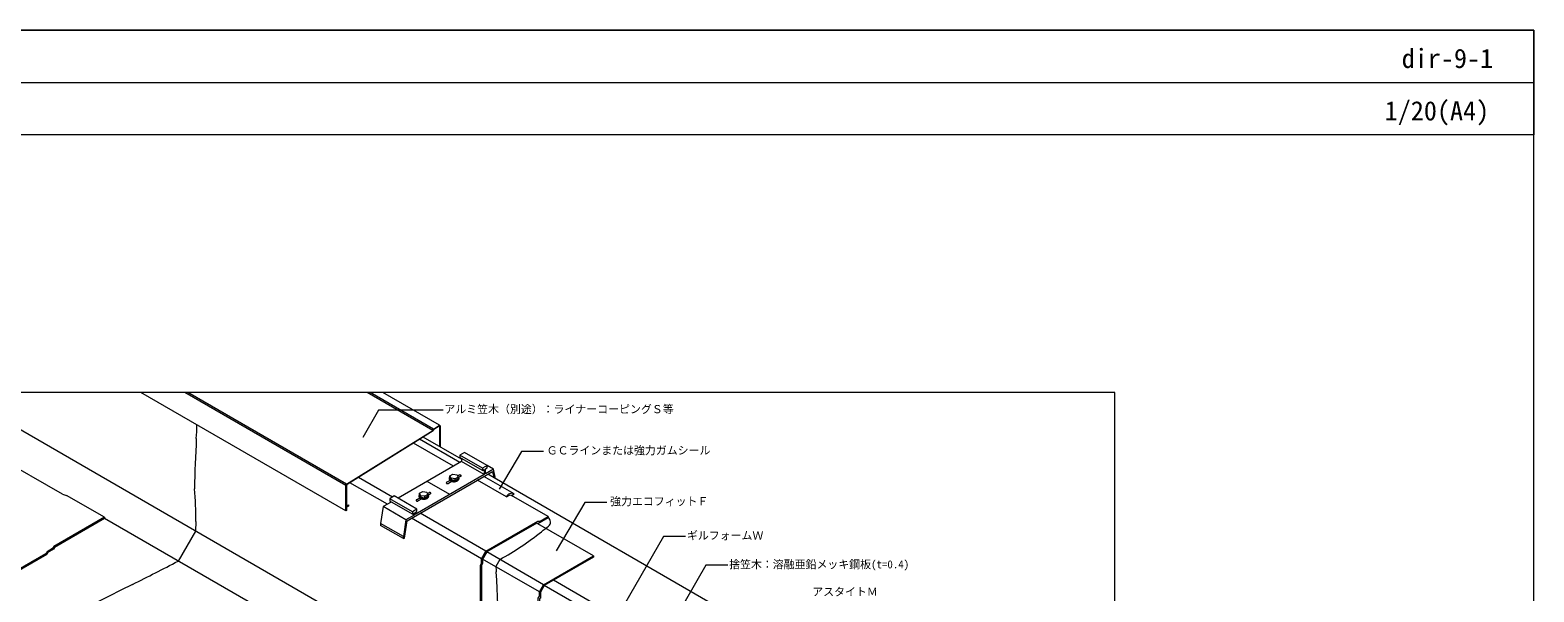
# Model space of a CAD drawing. Units: millimetres, scale not verified. Extents: x -2760 to 2760, y -1910 to 1910.
# Drawn here: x -685 to 2760, y 623 to 1910 of the extents above; entities that cross this region are included whole.
import ezdxf
from ezdxf.enums import TextEntityAlignment as Align

# ---------------------------------------------------------------- set-up
doc = ezdxf.new("R2010")
doc.units = ezdxf.units.MM
doc.header["$LTSCALE"] = 7
for name, color, linetype, lineweight in [('0-0_0', 7, 'Continuous', 18), ('0-3_BOUSUI', 1, 'Continuous', 18), ('0-4_MOJI', 7, 'Continuous', 18), ('0-5_KASAGI', 150, 'Continuous', 18), ('0-6_dannnetu', 6, 'Continuous', 18), ('0-7_KANAMONO', 5, 'Continuous', 18), ('0-A_WAKU', 7, 'Continuous', 18)]:
    doc.layers.add(name, color=color, linetype=linetype, lineweight=lineweight)
doc.styles.add('ＭＳ ゴシック', font='')
doc.styles.get('ＭＳ ゴシック').set_extended_font_data('MS Gothic')

msp = doc.modelspace()

# ---------------------------------------------------------------- linework, layer by layer
at = {"layer": '0-0_0'}
msp.add_line((-2759.933, 1790.118), (2760.067, 1790.118), dxfattribs=at)
msp.add_lwpolyline([(-1799.933, -1319.882), (1800.067, -1319.882), (1800.067, 1080.118), (-1799.933, 1080.118)], close=True, dxfattribs=at)
at = {"layer": '0-3_BOUSUI'}
for p, q in [((-610.59, 846.997), (-1014.368, 1080.118)), ((349.516, 384.557), (-855.231, 1080.118)), ((299.742, 919.858), (207.82, 972.929)), ((285.019, 911.358), (193.658, 964.105)), ((133.803, 824.053), (48.195, 873.478)), ((145.356, 840.598), (67.535, 885.528)), ((406.676, 841.119), (340.445, 879.358)), ((423.996, 848.119), (355.167, 887.858)), ((-610.59, 846.997), (-600.894, 844.399)), ((-514.291, 794.399), (-600.894, 844.399)), ((501.938, 796.119), (417.934, 844.619)), ((-514.291, 794.399), (-514.291, 791.399)), ((359.569, 716.922), (209.333, 803.661)), ((349.516, 699.511), (189.228, 792.053)), ((605.861, 706.119), (478.556, 779.619)), ((-345.38, 693.878), (-345.38, 693.878)), ((482.018, 623.815), (352.114, 698.815)), ((491.374, 640.02), (361.471, 715.02)), ((391.58, 697.637), (382.223, 681.431))]:
    msp.add_line(p, q, dxfattribs=at)
for points in [[(406.676, 841.119), (415.336, 846.119), (417.934, 844.619), (423.996, 848.119)], [(-514.291, 794.399), (-630.298, 727.422), (-632.896, 722.922), (-645.717, 715.52), (-648.315, 711.02), (-1799.933, 46.133)], [(346.918, 576.618), (346.918, 684.815), (349.516, 689.315), (349.516, 699.511), (359.569, 716.922), (478.556, 785.619), (483.752, 785.619), (501.938, 796.119), (501.938, 793.119), (478.556, 779.619), (475.958, 781.119), (361.471, 715.02), (352.114, 698.815), (352.114, 688.618), (349.516, 684.118), (349.516, 581.118)], [(-514.291, 791.399), (-628.396, 725.52), (-630.995, 721.02), (-643.815, 713.618), (-646.413, 709.118), (-1799.933, 43.133)], [(178.529, 388.399), (178.529, 391.399), (-514.291, 791.399)], [(-305.183, 784.657), (-305.596, 762.786), (-345.38, 693.878)]]:
    msp.add_lwpolyline(points, dxfattribs=at)
msp.add_lwpolyline([(479.42, 506.118), (479.42, 609.118), (482.018, 613.618), (482.018, 623.815), (491.374, 640.02), (605.861, 706.119), (605.861, 703.119), (493.276, 638.118), (484.616, 623.118), (484.616, 609.118), (482.018, 607.618), (482.018, 507.618)], close=True, dxfattribs=at)
for centre, radius, start, end in [((-1028.092, 1022.571), 725.949, 356.20184, 358.68926), ((3630.328, 767.678), 3939.497, 176.99086, 178.66057), ((-909.211, 798.875), 604.195, 358.65157, 5.784), ((418.508, 836.771), 12.606, 64.18927, 159.82245), ((496.274, 783.24), 11.388, 308.13181, 60.17486), ((60.929, 1295.213), 682.955, 298.95666, 308.58173), ((195.911, 1148.251), 484.091, 306.94011, 309.41957), ((-14753.022, 28723.8), 31515.975, 296.99086, 297.20359), ((1311.699, 758.292), 932.648, 184.72718, 185.46142), ((-2019.455, 521.184), 2407.315, 356.30658, 3.5329), ((2114.707, -4570.252), 5807.595, 116.20184, 125.73327)]:
    msp.add_arc(centre, radius, start, end, dxfattribs=at)
at = {"layer": '0-4_MOJI'}
for points in [[(261.559, 1039.681), (113.628, 1039.681), (77.585, 977.252)], [(491.725, 945.29), (441.287, 945.29), (389.618, 858.845)], [(636.828, 828.45), (586.39, 828.45), (520.688, 717.7)], [(817.083, 750.411), (766.645, 750.411), (599.127, 460.26)], [(913.713, 684.37), (863.275, 684.37), (795.289, 566.613)]]:
    msp.add_lwpolyline(points, dxfattribs=at)
at = {"layer": '0-5_KASAGI'}
for p, q in [((38.635, 809.107), (-430.77, 1080.118)), ((38.635, 867.107), (-330.311, 1080.118)), ((40.448, 870.247), (-323.06, 1080.118)), ((237.821, 993.218), (87.306, 1080.118)), ((239.634, 996.358), (94.556, 1080.118)), ((253.483, 1005.065), (123.486, 1080.118)), ((253.756, 956.408), (253.756, 1002.079)), ((351.963, 906.708), (300.002, 936.708)), ((351.963, 901.308), (300.002, 931.308)), ((362.355, 913.093), (310.394, 943.093)), ((355.86, 892.258), (303.899, 922.258)), ((377.078, 904.508), (362.355, 913.008)), ((276.792, 846.608), (224.831, 876.608)), ((269.673, 874.461), (277.271, 878.848)), ((281.871, 876.503), (274.003, 871.961)), ((275.555, 883.858), (275.555, 882.258)), ((277.114, 885.322), (277.114, 889.322)), ((279.65, 883.858), (279.65, 879.858)), ((289.114, 878.394), (289.114, 882.394)), ((294.837, 888.99), (297.818, 890.711)), ((296.042, 882.394), (296.042, 886.394)), ((302.149, 888.211), (297.274, 885.396)), ((297.601, 883.858), (297.601, 882.258)), ((191.229, 806.77), (139.267, 836.77)), ((191.229, 801.408), (139.267, 831.408)), ((201.621, 813.304), (149.66, 843.304)), ((200.391, 834.461), (207.989, 838.848)), ((212.589, 836.503), (204.721, 831.961)), ((206.273, 843.858), (206.273, 842.258)), ((207.832, 845.322), (207.832, 849.322)), ((210.368, 843.858), (210.368, 839.858)), ((219.832, 838.394), (219.832, 842.394)), ((225.555, 848.99), (228.536, 850.711)), ((226.76, 842.394), (226.76, 846.394)), ((232.867, 848.211), (227.992, 845.396)), ((228.319, 843.858), (228.319, 842.258)), ((176.506, 788.708), (124.545, 818.708)), ((195.126, 799.458), (191.489, 801.558)), ((170.444, 750.208), (118.483, 780.208)), ((118.483, 780.207), (118.483, 775.529)), ((170.444, 745.529), (118.483, 775.529)), ((170.444, 745.744), (170.444, 750.208))]:
    msp.add_line(p, q, dxfattribs=at)
for points in [[(253.756, 1002.079), (252.395, 1002.864), (240.244, 995.153), (238.42, 991.994), (41.56, 869.344), (40.021, 866.679), (40.021, 824.907), (40.54, 825.207), (40.54, 820.529), (44.87, 823.029), (44.87, 819.707), (40.54, 817.207), (40.54, 810.207), (38.635, 809.107), (38.635, 867.107), (40.448, 870.247), (237.821, 993.218), (239.634, 996.358), (253.483, 1005.065), (255.141, 1004.107), (255.141, 955.608)], [(310.394, 943.093), (300.002, 936.708), (300.002, 931.308)], [(303.899, 929.058), (303.899, 922.258), (158.403, 838.256)], [(381.256, 882.795), (377.078, 904.508), (358.458, 893.758), (358.458, 905.058), (362.355, 907.308), (362.355, 913.093), (351.963, 906.708), (351.963, 901.308), (355.86, 903.558), (355.86, 892.258), (197.724, 800.958), (197.724, 805.158), (201.621, 807.408), (201.621, 813.304), (191.229, 806.77), (191.229, 801.408), (195.126, 803.658), (195.126, 799.458), (176.506, 788.708), (170.444, 750.208), (170.444, 745.744)], [(170.444, 750.207), (170.444, 745.529), (172.725, 746.846), (178.904, 786.092), (374.68, 899.123), (377.393, 885.026)], [(296.042, 882.394), (289.114, 878.394), (279.65, 879.858), (277.114, 885.322)], [(142.905, 829.308), (124.545, 818.708), (118.483, 780.208), (118.483, 775.744)], [(149.66, 843.304), (139.267, 836.77), (139.267, 831.408)], [(226.76, 842.394), (219.832, 838.394), (210.368, 839.858), (207.832, 845.322)]]:
    msp.add_lwpolyline(points, dxfattribs=at)
for points in [[(284.042, 893.322), (293.506, 891.858), (296.042, 886.394), (289.114, 882.394), (279.65, 883.858), (277.114, 889.322), (284.042, 893.322)], [(214.76, 853.322), (224.224, 851.858), (226.76, 846.394), (219.832, 842.394), (210.368, 843.858), (207.832, 849.322), (214.76, 853.322)]]:
    msp.add_lwpolyline(points, close=True, dxfattribs=at)
for centre, radius, start, end in [((269.849, 873.211), 1.073, 148.6015, 211.3985), ((270.61, 872.715), 1.981, 118.25032, 147.85117), ((270.603, 873.698), 1.971, 212.0671, 241.83141), ((271.736, 875.804), 4.362, 241.76672, 271.33433), ((271.907, 875.937), 4.495, 269.11165, 297.7873), ((279.431, 883.84), 3.875, 155.18299, 179.73157), ((279.444, 883.879), 3.888, 180.31103, 204.77441), ((279.444, 882.279), 3.888, 180.31103, 204.77441), ((280.822, 883.163), 5.422, 133.82578, 154.85996), ((280.838, 884.565), 5.442, 205.17845, 226.13581), ((280.838, 882.965), 5.442, 205.17845, 226.13581), ((282.896, 881.066), 8.371, 133.68896, 134.13461), ((282.958, 886.732), 8.473, 225.95476, 240.48703), ((282.958, 885.132), 8.473, 225.95476, 240.48703), ((284.959, 890.218), 12.493, 240.37751, 251.5569), ((284.959, 888.618), 12.493, 240.37751, 251.5569), ((286.173, 893.811), 16.285, 251.50548, 261.59557), ((286.173, 892.211), 16.285, 251.50548, 261.59557), ((286.593, 896.585), 19.091, 261.56327, 269.95426), ((286.593, 894.985), 19.091, 261.56327, 269.95426), ((286.607, 895.996), 18.502, 269.91198, 278.57049), ((286.607, 894.396), 18.502, 269.91198, 278.57049), ((286.97, 893.868), 16.344, 278.4225, 288.47645), ((286.97, 892.268), 16.344, 278.4225, 288.47645), ((288.186, 890.243), 12.52, 288.45497, 299.61063), ((288.186, 888.643), 12.52, 288.45497, 299.61063), ((290.26, 886.649), 8.371, 299.4236, 314.13461), ((290.26, 885.049), 8.371, 299.4236, 314.13461), ((290.198, 880.984), 8.473, 45.95476, 51.46839), ((292.318, 883.151), 5.442, 25.17845, 46.13581), ((292.334, 884.553), 5.422, 313.82578, 334.85996), ((292.334, 882.953), 5.422, 313.82578, 334.85996), ((293.712, 883.837), 3.888, 0.31103, 24.77441), ((293.726, 883.876), 3.875, 335.18299, 359.73157), ((293.726, 882.276), 3.875, 335.18299, 359.73157), ((299.882, 886.868), 4.362, 88.66567, 118.23328), ((300.053, 886.734), 4.495, 62.2127, 90.88835), ((301.218, 889.948), 1.971, 298.16859, 327.9329), ((301.211, 888.965), 1.981, 32.14883, 61.74968), ((301.972, 889.461), 1.073, 328.6015, 31.3985), ((200.567, 833.211), 1.073, 148.6015, 211.3985), ((201.328, 832.715), 1.981, 118.25032, 147.85117), ((201.321, 833.698), 1.971, 212.0671, 241.83141), ((202.454, 835.804), 4.362, 241.76672, 271.33433), ((202.625, 835.937), 4.495, 269.11165, 297.7873), ((210.149, 843.84), 3.875, 155.18299, 179.73157), ((210.162, 843.879), 3.888, 180.31103, 204.77441), ((210.162, 842.279), 3.888, 180.31103, 204.77441), ((211.54, 843.163), 5.422, 133.82578, 154.85996), ((211.556, 844.565), 5.442, 205.17845, 226.13581), ((211.556, 842.965), 5.442, 205.17845, 226.13581), ((213.614, 841.066), 8.371, 133.68896, 134.13461), ((213.676, 846.732), 8.473, 225.95476, 240.48703), ((213.676, 845.132), 8.473, 225.95476, 240.48703), ((215.677, 850.218), 12.493, 240.37751, 251.5569), ((215.677, 848.618), 12.493, 240.37751, 251.5569), ((216.891, 853.811), 16.285, 251.50548, 261.59557), ((216.891, 852.211), 16.285, 251.50548, 261.59557), ((217.311, 856.585), 19.091, 261.56327, 269.95426), ((217.311, 854.985), 19.091, 261.56327, 269.95426), ((217.325, 855.996), 18.502, 269.91198, 278.57049), ((217.325, 854.396), 18.502, 269.91198, 278.57049), ((217.688, 853.868), 16.344, 278.4225, 288.47645), ((217.688, 852.268), 16.344, 278.4225, 288.47645), ((218.904, 850.243), 12.52, 288.45497, 299.61063), ((218.904, 848.643), 12.52, 288.45497, 299.61063), ((220.978, 846.649), 8.371, 299.4236, 314.13461), ((220.978, 845.049), 8.371, 299.4236, 314.13461), ((220.916, 840.984), 8.473, 45.95476, 51.46839), ((223.036, 843.151), 5.442, 25.17845, 46.13581), ((223.052, 844.553), 5.422, 313.82578, 334.85996), ((223.052, 842.953), 5.422, 313.82578, 334.85996), ((224.43, 843.837), 3.888, 0.31103, 24.77441), ((224.444, 843.876), 3.875, 335.18299, 359.73157), ((224.444, 842.276), 3.875, 335.18299, 359.73157), ((230.6, 846.868), 4.362, 88.66567, 118.23328), ((230.771, 846.734), 4.495, 62.2127, 90.88835), ((231.936, 849.948), 1.971, 298.16859, 327.9329), ((231.929, 848.965), 1.981, 32.14883, 61.74968), ((232.69, 849.461), 1.073, 328.6015, 31.3985)]:
    msp.add_arc(centre, radius, start, end, dxfattribs=at)
at = {"layer": '0-6_dannnetu'}
msp.add_line((796.385, 463.118), (493.276, 638.118), dxfattribs=at)
at = {"layer": '0-7_KANAMONO'}
for p, q in [((303.899, 927.458), (216.151, 978.119)), ((1125.044, 453.369), (363.828, 892.858)), ((989.942, 375.368), (514.061, 650.118))]:
    msp.add_line(p, q, dxfattribs=at)
at = {"layer": '0-A_WAKU'}
for points in [[(2760.067, 1670.118), (-2759.933, 1670.118), (-2759.933, 1910.118), (2760.067, 1910.118)], [(-2759.933, -1909.882), (2760.067, -1909.882), (2760.067, 1910.118), (-2759.933, 1910.118)]]:
    msp.add_lwpolyline(points, close=True, dxfattribs=at)

# ---------------------------------------------------------------- texts
at = {"layer": '0-4_MOJI', "style": 'ＭＳ ゴシック'}
for s, p in [('アルミ笠木（別途）：ライナーコーピングＳ等', (264.559, 1027.189)), ('ＧＣラインまたは強力ガムシール', (498.718, 932.79)), ('強力エコフィットＦ', (644.07, 816.16)), ('ギルフォームＷ', (820.083, 737.911)), ('捨笠木：溶融亜鉛メッキ鋼板(t=0.4)', (916.713, 671.87)), ('アスタイトＭ', (1107.076, 609.035))]:
    msp.add_text(s, height=18.33, dxfattribs=at).set_placement(p, align=Align.BOTTOM_LEFT)
at = {"layer": '0-A_WAKU', "style": 'ＭＳ ゴシック'}
for s, p in [('dir-9-1', (2457.173, 1810.118)), ('1/20(A4)', (2418.189, 1690.118))]:
    msp.add_text(s, height=43.99, dxfattribs=at).set_placement(p, align=Align.BOTTOM_LEFT)

doc.saveas('drawing.dxf')
